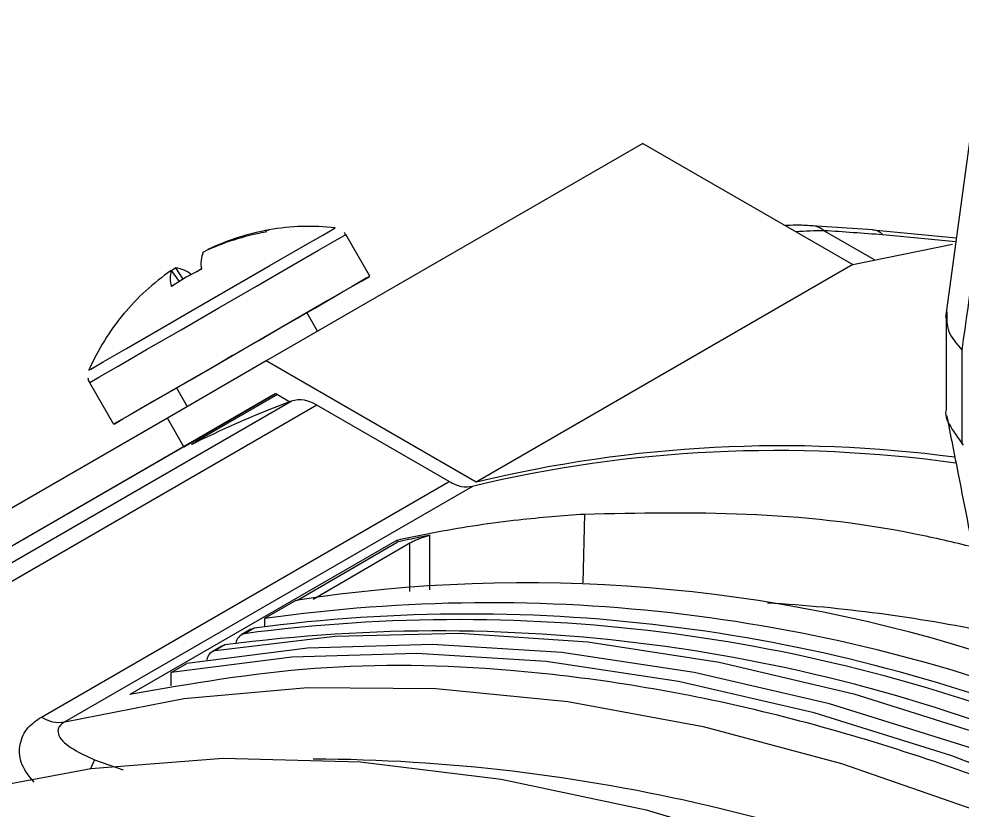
# Model space of a CAD drawing. Extents: x 16.7 to 113.1, y 4.5 to 84.5.
# Drawn here: x 25.257 to 26.284, y 14.026 to 14.887 of the extents above; entities that cross this region are included whole.
import ezdxf

# ---------------------------------------------------------------- set-up
doc = ezdxf.new("R2010")
doc.units = 0
doc.header["$MEASUREMENT"] = 0
doc.layers.add('OBJECT', color=7, linetype='CONTINUOUS')

msp = doc.modelspace()

# ---------------------------------------------------------------- linework, layer by layer
at = {"layer": 'OBJECT'}
for p, q in [((26.3097, 14.887), (26.2656, 14.562)), ((25.9362, 14.7515), (25.5261, 14.5148)), ((25.9362, 14.7515), (26.1648, 14.6196)), ((26.1866, 14.6573), (26.1197, 14.6618)), ((25.6389, 14.6069), (25.6128, 14.6522)), ((26.1336, 14.6565), (26.1878, 14.6252)), ((26.2773, 14.6484), (26.1865, 14.6572)), ((26.2768, 14.6444), (26.1975, 14.652)), ((26.1648, 14.6196), (26.2731, 14.642)), ((25.4627, 14.6361), (25.4629, 14.6357)), ((26.1648, 14.6196), (25.7547, 14.3828)), ((25.4229, 14.6131), (25.4315, 14.6012)), ((25.4278, 14.616), (25.4232, 14.6127)), ((25.436, 14.6039), (25.4278, 14.616)), ((25.5822, 14.5472), (25.5705, 14.5674)), ((26.2661, 14.5629), (26.2661, 14.4624)), ((25.5189, 14.5376), (25.5096, 14.5323)), ((26.2836, 14.5266), (26.2836, 14.5265)), ((26.2836, 14.4249), (26.2836, 14.5266)), ((25.5261, 14.5148), (25.4186, 14.4527)), ((25.7547, 14.3828), (25.5261, 14.5148)), ((25.3339, 14.4912), (25.3601, 14.4459)), ((25.536, 14.4789), (24.8622, 14.0899)), ((25.4285, 14.4854), (25.4402, 14.4652)), ((25.4366, 14.4215), (25.5366, 14.4793)), ((25.5385, 14.4782), (25.4493, 14.4267)), ((25.5366, 14.4793), (25.5518, 14.4705)), ((25.0345, 14.1715), (25.5534, 14.4711)), ((25.5814, 14.4666), (25.0624, 14.167)), ((25.7253, 14.3836), (25.5814, 14.4666)), ((25.4186, 14.4527), (25.0827, 14.2588)), ((25.4366, 14.4215), (25.4186, 14.4527)), ((26.285, 14.4231), (26.2836, 14.4249)), ((25.4366, 14.4215), (25.1007, 14.2277)), ((25.2815, 14.1274), (25.7253, 14.3836)), ((25.7508, 14.3784), (25.307, 14.1222)), ((25.8725, 14.3483), (25.8708, 14.2735)), ((25.6688, 14.32), (25.3777, 14.152)), ((25.5594, 14.2543), (25.6688, 14.3177)), ((25.5773, 14.2557), (25.6827, 14.3168)), ((25.6688, 14.32), (25.6688, 14.3177)), ((25.6827, 14.264), (25.6827, 14.3168)), ((25.5585, 14.2543), (25.5245, 14.2347)), ((25.5245, 14.2347), (25.5245, 14.2261)), ((25.5095, 14.2229), (25.499, 14.2168)), ((25.513, 14.2241), (25.5025, 14.2181)), ((25.4778, 14.2046), (25.4673, 14.1985)), ((25.4812, 14.2058), (25.4707, 14.1997)), ((25.4229, 14.176), (25.4398, 14.1858)), ((25.4229, 14.1613), (25.4229, 14.176)), ((25.3392, 14.0809), (25.3705, 14.07))]:
    msp.add_line(p, q, dxfattribs=at)
at = {"layer": 'OBJECT', "flags": 128}
for points in [[(25.3332, 14.5048), (25.3352, 14.506), (25.3489, 14.5139), (25.3741, 14.5284), (25.4085, 14.5483), (25.4486, 14.5715), (25.4906, 14.5957), (25.5302, 14.6186), (25.5637, 14.6379), (25.5878, 14.6518), (25.6001, 14.6589), (25.6014, 14.6596)], [(25.3339, 14.4912), (25.3344, 14.4915), (25.3441, 14.4971), (25.3652, 14.5093), (25.3959, 14.5271), (25.4336, 14.5488), (25.4747, 14.5725), (25.5158, 14.5962), (25.553, 14.6178), (25.5832, 14.6352), (25.6036, 14.647), (25.6125, 14.6521), (25.6128, 14.6522)], [(25.4503, 14.6119), (25.4529, 14.6135), (25.4558, 14.6153)], [(25.4894, 14.5206), (25.4774, 14.5136), (25.4378, 14.4908), (25.4037, 14.4711), (25.3781, 14.4563), (25.3633, 14.4478), (25.3606, 14.4462), (25.3702, 14.4518), (25.3914, 14.464), (25.4221, 14.4817), (25.4597, 14.5035), (25.5009, 14.5272), (25.5419, 14.5509), (25.5792, 14.5724), (25.6094, 14.5899), (25.6298, 14.6016), (25.6386, 14.6068), (25.6351, 14.6047), (25.6196, 14.5957), (25.5933, 14.5806), (25.5588, 14.5606), (25.5189, 14.5376), (25.5189, 14.5376)], [(25.4285, 14.4854), (25.4308, 14.4867), (25.4428, 14.4937), (25.4635, 14.5056), (25.4896, 14.5207), (25.5173, 14.5367), (25.5422, 14.5511), (25.5607, 14.5618), (25.5698, 14.567), (25.5705, 14.5674)], [(25.7041, 14.3252), (25.7041, 14.3), (25.7041, 14.2657)], [(25.5095, 14.2229), (25.5109, 14.2235), (25.513, 14.2241)], [(25.4707, 14.1997), (25.6013, 14.2154), (25.7366, 14.2185), (25.8762, 14.2091), (26.0193, 14.1871), (26.1656, 14.1526), (26.3143, 14.1058), (26.4227, 14.0646)], [(27.8284, 12.9593), (27.7887, 13.0049), (27.6481, 13.1583), (27.5039, 13.3032), (27.3565, 13.4391), (27.2066, 13.5654), (27.0548, 13.6815), (26.9017, 13.787), (26.748, 13.8815), (26.5942, 13.9645), (26.4412, 14.0358), (26.2893, 14.0949), (26.1394, 14.1417), (25.992, 14.176), (25.8478, 14.1976), (25.7073, 14.2065), (25.5711, 14.2025), (25.4398, 14.1858)], [(25.4778, 14.2046), (25.4791, 14.2052), (25.4812, 14.2058)], [(27.8284, 12.9296), (27.7717, 12.9951), (27.6312, 13.1485), (27.4869, 13.2934), (27.3396, 13.4293), (27.1896, 13.5556), (27.0378, 13.6717), (26.8847, 13.7772), (26.731, 13.8717), (26.5773, 13.9547), (26.4242, 14.026), (26.2724, 14.0851), (26.1225, 14.1319), (25.9751, 14.1662), (25.8308, 14.1878), (25.6903, 14.1967), (25.5542, 14.1927), (25.4229, 14.176)], [(25.307, 14.1222), (25.4364, 14.1475), (25.5711, 14.1596), (25.7107, 14.1586), (25.8545, 14.1445), (26.0018, 14.1172), (26.1522, 14.077), (26.3048, 14.024), (26.4591, 13.9584), (26.6144, 13.8805), (26.7701, 13.7907), (26.9254, 13.6893), (27.0797, 13.5767), (27.2323, 13.4535), (27.3826, 13.3201), (27.53, 13.1772), (27.6738, 13.0254), (27.8133, 12.8652), (27.8284, 12.8472)], [(25.1975, 14.0458), (25.3353, 14.0716), (25.4792, 14.0826), (25.6284, 14.0786), (25.7821, 14.0599), (25.9398, 14.0263), (26.1005, 13.9781), (26.2635, 13.9155), (26.3819, 13.8617)], [(25.3392, 14.0809), (25.3357, 14.0729), (25.335, 14.0716)]]:
    msp.add_lwpolyline(points, dxfattribs=at)
at = {"layer": 'OBJECT'}
for centre, radius, start, end in [((25.5732, 14.3988), 0.2624, 83.8332, 99.6554), ((26.1181, 14.6374), 0.0246, 50.8912, 86.6944), ((25.57, 14.3982), 0.2605, 99.8799, 115.5138), ((25.5733, 14.4046), 0.2565, 99.7351, 115.5302), ((25.5305, 14.6512), 0.00636, 95.3655, 144.5804), ((26.1844, 14.6389), 0.0186, 45.219, 83.4214), ((25.4886, 14.6206), 0.0334, 157.5772, 190.1269), ((25.5681, 14.4016), 0.2566, 124.4719, 140.2651), ((25.448, 14.6049), 0.0264, 161.8779, 200.0244), ((25.5955, 14.3351), 0.3126, 116.5455, 123.4559), ((25.4234, 14.5829), 0.0334, 49.8707, 82.392), ((25.5732, 14.3988), 0.2624, 140.3454, 156.1668), ((25.3739, 14.564), 0.00352, 127.9805, 152.2259), ((25.9731, 13.3619), 1.186, 110.7221, 116.196), ((25.5626, 14.4391), 0.0333, 55.7057, 105.9846), ((26.0803, 13.0032), 1.4141, 82.02, 103.4748), ((26.0875, 13.004), 1.4185, 82.3804, 103.5725), ((25.8093, 12.6266), 1.6469, 71.9645, 98.7588), ((25.7693, 12.4904), 1.7613, 68.2261, 97.9894), ((25.9745, 12.5837), 1.6706, 78.2944, 86.6561), ((25.7357, 12.4515), 1.7819, 67.3206, 97.5202), ((25.7463, 12.4621), 1.7774, 67.6319, 97.5431), ((25.7142, 12.4301), 1.791, 66.6969, 97.4742), ((25.5053, 14.2062), 0.0122, 103.5818, 172.4129), ((25.4736, 14.1879), 0.0122, 103.5818, 172.4129), ((25.3008, 14.1567), 0.0351, 236.5794, 280.1824), ((25.5684, 12.1602), 1.9215, 63.8342, 89.7341)]:
    msp.add_arc(centre, radius, start, end, dxfattribs=at)
for points, knots in [([(26.2836, 14.5265), (26.2922, 14.5878), (26.3068, 14.6933), (26.3217, 14.7989), (26.3279, 14.8431)], [0, 0, 0, 0, 0.581449, 1, 1, 1, 1]), ([(26.1195, 14.6618), (26.1139, 14.6621), (26.1045, 14.6628), (26.0951, 14.6622), (26.0913, 14.662)], [0, 0, 0, 0, 0.595875, 1, 1, 1, 1]), ([(25.6126, 14.6521), (25.6123, 14.6527), (25.612, 14.6537), (25.6112, 14.6544), (25.6109, 14.6546)], [0, 0, 0, 0, 0.667005, 1, 1, 1, 1]), ([(26.1336, 14.6565), (26.1336, 14.6565), (26.1232, 14.6565), (26.113, 14.6559), (26.1028, 14.6553)], [0, 0, 0, 0, 0.000067, 1, 1, 1, 1]), ([(26.1975, 14.652), (26.1759, 14.6536), (26.1543, 14.6552), (26.1336, 14.6565), (26.1336, 14.6565)], [0, 0, 0, 0, 0.99997, 1, 1, 1, 1]), ([(26.267, 14.5684), (26.2668, 14.5611), (26.2664, 14.5462), (26.2778, 14.5332), (26.2836, 14.5266)], [0, 0, 0, 0, 0.4915104, 1, 1, 1, 1]), ([(25.3322, 14.4965), (25.3324, 14.4949), (25.3327, 14.4929), (25.334, 14.4914), (25.3342, 14.4911)], [0, 0, 0, 0, 0.77471, 1, 1, 1, 1]), ([(26.2664, 14.4624), (26.2663, 14.4621), (26.2642, 14.4549), (26.2704, 14.4438), (26.2798, 14.4302), (26.2836, 14.4249)], [0, 0, 0, 0, 0.027792, 0.619444, 1, 1, 1, 1]), ([(26.2668, 14.4553), (26.271, 14.4341), (26.2897, 14.3383), (26.3089, 14.2429), (26.3239, 14.1686)], [0, 0, 0, 0, 0.22164, 1, 1, 1, 1]), ([(25.4495, 14.426), (25.4481, 14.4253), (25.4457, 14.4242), (25.4448, 14.4239), (25.4455, 14.4245), (25.4471, 14.4255), (25.4487, 14.4264), (25.4493, 14.4267)], [0, 0, 0, 0, 0.339781, 0.576507, 0.754012, 0.897194, 1, 1, 1, 1]), ([(25.7253, 14.3836), (25.7298, 14.3814), (25.739, 14.377), (25.7469, 14.3779), (25.7508, 14.3784)], [0, 0, 0, 0, 0.5, 1, 1, 1, 1]), ([(25.6688, 14.32), (25.6832, 14.3231), (25.7121, 14.3292), (25.7563, 14.3365), (25.8095, 14.3436), (25.8486, 14.3465), (25.8725, 14.3483)], [0, 0, 0, 0, 0.218765, 0.43753, 0.656295, 1, 1, 1, 1]), ([(25.8725, 14.3483), (25.931, 14.3495), (26.0478, 14.3518), (26.1901, 14.3376), (26.2741, 14.3177), (26.2951, 14.3127)], [0, 0, 0, 0, 0.428824, 0.857649, 1, 1, 1, 1]), ([(25.7041, 14.3252), (25.7006, 14.3245), (25.6888, 14.3221), (25.677, 14.3195), (25.6688, 14.3177)], [0, 0, 0, 0, 0.298618, 1, 1, 1, 1]), ([(25.6827, 14.3168), (25.6839, 14.3174), (25.6862, 14.3187), (25.6905, 14.3207), (25.6951, 14.3225), (25.7, 14.3242), (25.7027, 14.3248), (25.7041, 14.3252)], [0, 0, 0, 0, 0.172842, 0.345192, 0.529672, 0.742964, 1, 1, 1, 1]), ([(27.8284, 12.9131), (27.7575, 12.9945), (27.607, 13.1676), (27.3623, 13.4019), (27.1009, 13.6182), (26.8346, 13.8025), (26.567, 13.9535), (26.3016, 14.0677), (26.0414, 14.1453), (25.7994, 14.1827), (25.5766, 14.1866), (25.444, 14.1635), (25.3777, 14.152)], [0, 0, 0, 0, 0.091855, 0.195255, 0.298654, 0.402383, 0.505783, 0.609182, 0.712911, 0.816311, 0.908155, 1, 1, 1, 1]), ([(25.2735, 14.0564), (25.2678, 14.0636), (25.2574, 14.0767), (25.2572, 14.0979), (25.2643, 14.1154), (25.2765, 14.124), (25.2815, 14.1274)], [0, 0, 0, 0, 0.3087738, 0.565026, 0.8233711, 1, 1, 1, 1]), ([(25.307, 14.1222), (25.3053, 14.121), (25.3015, 14.1184), (25.2989, 14.1132), (25.3009, 14.1034), (25.3151, 14.0921), (25.3313, 14.0846), (25.3392, 14.0809)], [0, 0, 0, 0, 0.0643079, 0.144324, 0.2802279, 0.6533151, 1, 1, 1, 1])]:
    msp.add_open_spline(points, degree=3, knots=knots, dxfattribs=at)

doc.saveas('drawing.dxf')
